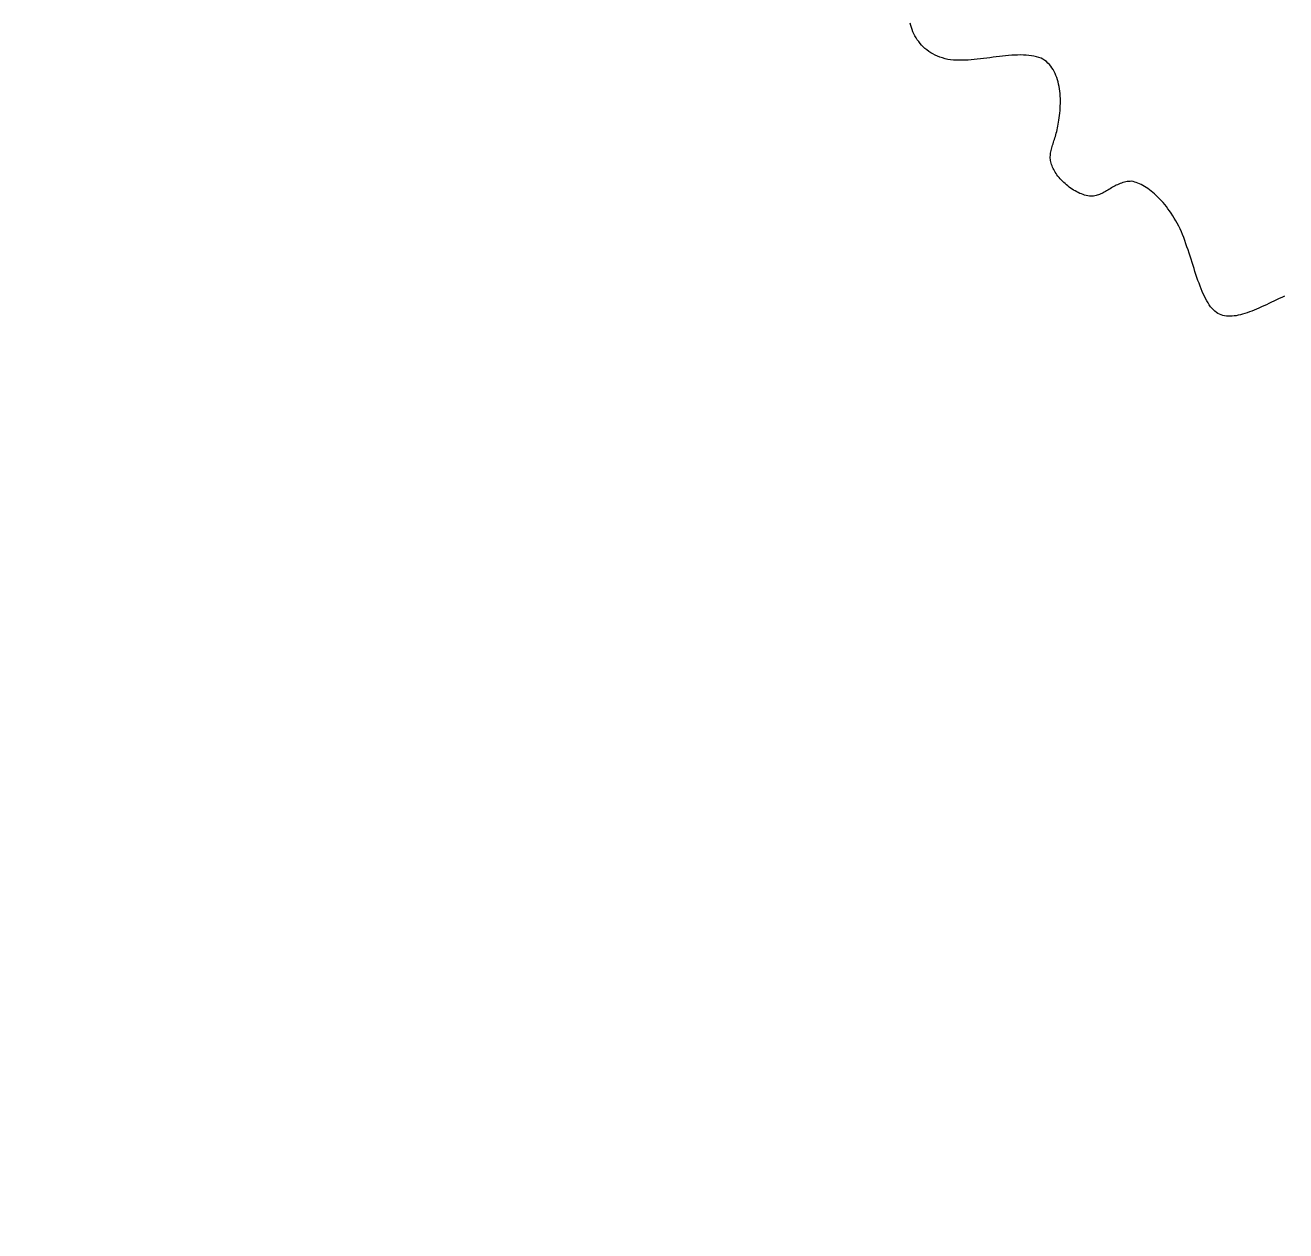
# Model space of a CAD drawing. Header units: metres. Extents: x 507606 to 508087, y 6966978 to 6967359.
# Drawn here: x 507901.485 to 507905.943, y 6967150.732 to 6967154.996 of the extents above; entities that cross this region are included whole.
import ezdxf

# ---------------------------------------------------------------- set-up
doc = ezdxf.new("R2010")
doc.units = ezdxf.units.M
doc.linetypes.add('ISO-DASHED2', pattern=[6, 4, -2])
doc.layers.add('CON_EX. MIN', color=253, linetype='ISO-DASHED2')
doc.layers.add('mga2020VEG_TREE', color=252, linetype='Continuous')

# ---------------------------------------------------------------- blocks, each defined once
blk = doc.blocks.new('BAC V TREE')
for p, q in [((-13.7657, -7.5914), (-13.775, -7.5558)), ((-13.7549, -7.6266), (-13.7657, -7.5914)), ((-13.7426, -7.6613), (-13.7549, -7.6266)), ((-13.7287, -7.6954), (-13.7426, -7.6613)), ((-13.7133, -7.7289), (-13.7287, -7.6954)), ((-13.6964, -7.7617), (-13.7133, -7.7289)), ((-13.6778, -7.7937), (-13.6964, -7.7617)), ((-13.6578, -7.8249), (-13.6778, -7.7937)), ((-13.6361, -7.8552), (-13.6578, -7.8249)), ((-13.6129, -7.8844), (-13.6361, -7.8552)), ((-13.588, -7.9127), (-13.6129, -7.8844)), ((-13.5616, -7.9398), (-13.588, -7.9127)), ((-13.5336, -7.9657), (-13.5616, -7.9398)), ((-13.5039, -7.9903), (-13.5336, -7.9657)), ((-13.4727, -8.0136), (-13.5039, -7.9903)), ((-13.4398, -8.0355), (-13.4727, -8.0136)), ((-13.4052, -8.0559), (-13.4398, -8.0355)), ((-13.369, -8.0748), (-13.4052, -8.0559)), ((-13.3312, -8.0921), (-13.369, -8.0748)), ((-13.2917, -8.1077), (-13.3312, -8.0921)), ((-13.2505, -8.1215), (-13.2917, -8.1077)), ((-13.2077, -8.1335), (-13.2505, -8.1215)), ((-13.1631, -8.1437), (-13.2077, -8.1335)), ((-13.1169, -8.1518), (-13.1631, -8.1437)), ((-13.0722, -8.1558), (-13.1169, -8.1518)), ((-13.0263, -8.1582), (-13.0722, -8.1558)), ((-12.9796, -8.1591), (-13.0263, -8.1582)), ((-12.9319, -8.1587), (-12.9796, -8.1591)), ((-12.8835, -8.157), (-12.9319, -8.1587)), ((-12.8344, -8.1544), (-12.8835, -8.157)), ((-12.7846, -8.1507), (-12.8344, -8.1544)), ((-12.7344, -8.1463), (-12.7846, -8.1507)), ((-12.6837, -8.1412), (-12.7344, -8.1463)), ((-12.6327, -8.1356), (-12.6837, -8.1412)), ((-12.5815, -8.1295), (-12.6327, -8.1356)), ((-12.5301, -8.1232), (-12.5815, -8.1295)), ((-12.4787, -8.1167), (-12.5301, -8.1232)), ((-12.4272, -8.1102), (-12.4787, -8.1167)), ((-12.376, -8.1038), (-12.4272, -8.1102)), ((-12.3249, -8.0977), (-12.376, -8.1038)), ((-12.2741, -8.0919), (-12.3249, -8.0977)), ((-12.2238, -8.0867), (-12.2741, -8.0919)), ((-12.1739, -8.0821), (-12.2238, -8.0867)), ((-12.1246, -8.0783), (-12.1739, -8.0821)), ((-12.076, -8.0754), (-12.1246, -8.0783)), ((-12.0281, -8.0735), (-12.076, -8.0754)), ((-11.9811, -8.0728), (-12.0281, -8.0735)), ((-11.9351, -8.0734), (-11.9811, -8.0728)), ((-11.89, -8.0754), (-11.9351, -8.0734)), ((-11.8461, -8.079), (-11.89, -8.0754)), ((-11.8034, -8.0843), (-11.8461, -8.079)), ((-11.7621, -8.0915), (-11.8034, -8.0843)), ((-11.7221, -8.1006), (-11.7621, -8.0915)), ((-11.6836, -8.1118), (-11.7221, -8.1006)), ((-11.6467, -8.1252), (-11.6836, -8.1118)), ((-11.6164, -8.1417), (-11.6467, -8.1252)), ((-11.5878, -8.1603), (-11.6164, -8.1417)), ((-11.561, -8.1809), (-11.5878, -8.1603)), ((-11.5359, -8.2034), (-11.561, -8.1809)), ((-11.5125, -8.2276), (-11.5359, -8.2034)), ((-11.4907, -8.2536), (-11.5125, -8.2276)), ((-11.4705, -8.2811), (-11.4907, -8.2536)), ((-11.4519, -8.3101), (-11.4705, -8.2811)), ((-11.4348, -8.3406), (-11.4519, -8.3101)), ((-11.4191, -8.3723), (-11.4348, -8.3406)), ((-11.4049, -8.4052), (-11.4191, -8.3723)), ((-11.3921, -8.4393), (-11.4049, -8.4052)), ((-11.3807, -8.4743), (-11.3921, -8.4393)), ((-11.3706, -8.5103), (-11.3807, -8.4743)), ((-11.3618, -8.547), (-11.3706, -8.5103)), ((-11.3542, -8.5845), (-11.3618, -8.547)), ((-11.3479, -8.6226), (-11.3542, -8.5845)), ((-11.3427, -8.6613), (-11.3479, -8.6226)), ((-11.3387, -8.7003), (-11.3427, -8.6613)), ((-11.3357, -8.7397), (-11.3387, -8.7003)), ((-11.3339, -8.7793), (-11.3357, -8.7397)), ((-11.333, -8.819), (-11.3339, -8.7793)), ((-11.3427, -9.0162), (-11.339, -8.9773)), ((-11.339, -8.9773), (-11.3362, -8.938)), ((-11.3362, -8.938), (-11.3342, -8.8985)), ((-11.3342, -8.8985), (-11.3331, -8.8588)), ((-11.3331, -8.8588), (-11.333, -8.819)), ((-11.3746, -9.2286), (-11.3695, -9.198)), ((-11.3695, -9.198), (-11.365, -9.1664)), ((-11.365, -9.1664), (-11.3584, -9.1299)), ((-11.3584, -9.1299), (-11.3525, -9.0926)), ((-11.3525, -9.0926), (-11.3472, -9.0547)), ((-11.3472, -9.0547), (-11.3427, -9.0162)), ((-11.4302, -9.4446), (-11.4226, -9.42)), ((-11.4226, -9.42), (-11.415, -9.3948)), ((-11.415, -9.3948), (-11.4075, -9.369)), ((-11.4075, -9.369), (-11.4002, -9.3425)), ((-11.4002, -9.3425), (-11.3932, -9.3152)), ((-11.3932, -9.3152), (-11.3866, -9.2872)), ((-11.3866, -9.2872), (-11.3803, -9.2584)), ((-11.3803, -9.2584), (-11.3746, -9.2286)), ((-11.4877, -9.6452), (-11.4833, -9.6242)), ((-11.4833, -9.6242), (-11.4782, -9.603)), ((-11.4782, -9.603), (-11.4725, -9.5815)), ((-11.4725, -9.5815), (-11.4663, -9.5597)), ((-11.4663, -9.5597), (-11.4596, -9.5376)), ((-11.4596, -9.5376), (-11.4526, -9.515)), ((-11.4526, -9.515), (-11.4453, -9.492)), ((-11.4453, -9.492), (-11.4378, -9.4686)), ((-11.4378, -9.4686), (-11.4302, -9.4446)), ((-11.4971, -9.7277), (-11.4962, -9.7072)), ((-11.497, -9.7482), (-11.4971, -9.7277)), ((-11.4958, -9.7687), (-11.497, -9.7482)), ((-11.4962, -9.7072), (-11.4942, -9.6867)), ((-11.4933, -9.7893), (-11.4958, -9.7687)), ((-11.4942, -9.6867), (-11.4914, -9.666)), ((-11.4895, -9.81), (-11.4933, -9.7893)), ((-11.4914, -9.666), (-11.4877, -9.6452)), ((-11.4844, -9.8309), (-11.4895, -9.81)), ((-11.4778, -9.8519), (-11.4844, -9.8309)), ((-11.4696, -9.8732), (-11.4778, -9.8519)), ((-11.4598, -9.8948), (-11.4696, -9.8732)), ((-11.4511, -9.9151), (-11.4598, -9.8948)), ((-11.4411, -9.9358), (-11.4511, -9.9151)), ((-11.4297, -9.9567), (-11.4411, -9.9358)), ((-11.4171, -9.9778), (-11.4297, -9.9567)), ((-11.4034, -9.9989), (-11.4171, -9.9778)), ((-11.3885, -10.02), (-11.4034, -9.9989)), ((-11.3726, -10.0412), (-11.3885, -10.02)), ((-11.3557, -10.0622), (-11.3726, -10.0412)), ((-11.3378, -10.083), (-11.3557, -10.0622)), ((-11.319, -10.1036), (-11.3378, -10.083)), ((-11.2993, -10.124), (-11.319, -10.1036)), ((-11.2789, -10.1439), (-11.2993, -10.124)), ((-11.2577, -10.1634), (-11.2789, -10.1439)), ((-11.2358, -10.1825), (-11.2577, -10.1634)), ((-11.2133, -10.2009), (-11.2358, -10.1825)), ((-11.1903, -10.2188), (-11.2133, -10.2009)), ((-11.1667, -10.236), (-11.1903, -10.2188)), ((-11.1426, -10.2524), (-11.1667, -10.236)), ((-10.5053, -10.2342), (-10.525, -10.2456)), ((-10.4855, -10.2228), (-10.5053, -10.2342)), ((-10.4654, -10.2117), (-10.4855, -10.2228)), ((-10.4451, -10.2008), (-10.4654, -10.2117)), ((-10.4245, -10.1903), (-10.4451, -10.2008)), ((-10.4036, -10.1802), (-10.4245, -10.1903)), ((-10.3824, -10.1708), (-10.4036, -10.1802)), ((-10.3609, -10.1619), (-10.3824, -10.1708)), ((-10.339, -10.1539), (-10.3609, -10.1619)), ((-10.3167, -10.1466), (-10.339, -10.1539)), ((-10.2941, -10.1403), (-10.3167, -10.1466)), ((-10.271, -10.135), (-10.2941, -10.1403)), ((-10.2474, -10.1308), (-10.271, -10.135)), ((-10.2233, -10.1278), (-10.2474, -10.1308)), ((-10.1988, -10.126), (-10.2233, -10.1278)), ((-10.1737, -10.1257), (-10.1988, -10.126)), ((-10.1497, -10.1312), (-10.1737, -10.1257)), ((-10.1251, -10.1381), (-10.1497, -10.1312)), ((-10.1, -10.1464), (-10.1251, -10.1381)), ((-10.0745, -10.1562), (-10.1, -10.1464)), ((-10.0486, -10.1674), (-10.0745, -10.1562)), ((-10.0223, -10.18), (-10.0486, -10.1674)), ((-9.9957, -10.194), (-10.0223, -10.18)), ((-9.9688, -10.2095), (-9.9957, -10.194)), ((-9.9416, -10.2264), (-9.9688, -10.2095)), ((-9.9142, -10.2446), (-9.9416, -10.2264)), ((-11.1182, -10.268), (-11.1426, -10.2524)), ((-11.0934, -10.2827), (-11.1182, -10.268)), ((-11.0682, -10.2965), (-11.0934, -10.2827)), ((-11.0429, -10.3092), (-11.0682, -10.2965)), ((-11.0173, -10.3209), (-11.0429, -10.3092)), ((-10.9916, -10.3314), (-11.0173, -10.3209)), ((-10.9658, -10.3408), (-10.9916, -10.3314)), ((-10.94, -10.3489), (-10.9658, -10.3408)), ((-10.9142, -10.3556), (-10.94, -10.3489)), ((-10.8885, -10.3609), (-10.9142, -10.3556)), ((-10.8629, -10.3648), (-10.8885, -10.3609)), ((-10.8376, -10.3671), (-10.8629, -10.3648)), ((-10.8124, -10.3679), (-10.8376, -10.3671)), ((-10.7929, -10.3658), (-10.8124, -10.3679)), ((-10.7735, -10.3625), (-10.7929, -10.3658)), ((-10.7542, -10.358), (-10.7735, -10.3625)), ((-10.735, -10.3524), (-10.7542, -10.358)), ((-10.716, -10.3458), (-10.735, -10.3524)), ((-10.697, -10.3384), (-10.716, -10.3458)), ((-10.678, -10.3301), (-10.697, -10.3384)), ((-10.6591, -10.3211), (-10.678, -10.3301)), ((-10.6401, -10.3114), (-10.6591, -10.3211)), ((-10.6211, -10.3013), (-10.6401, -10.3114)), ((-10.6021, -10.2907), (-10.6211, -10.3013)), ((-10.583, -10.2797), (-10.6021, -10.2907)), ((-10.5638, -10.2685), (-10.583, -10.2797)), ((-10.5444, -10.2571), (-10.5638, -10.2685)), ((-10.525, -10.2456), (-10.5444, -10.2571)), ((-9.8867, -10.2643), (-9.9142, -10.2446)), ((-9.8591, -10.2853), (-9.8867, -10.2643)), ((-9.8313, -10.3078), (-9.8591, -10.2853)), ((-9.8036, -10.3316), (-9.8313, -10.3078)), ((-9.7758, -10.3568), (-9.8036, -10.3316)), ((-9.7481, -10.3834), (-9.7758, -10.3568)), ((-9.7205, -10.4114), (-9.7481, -10.3834)), ((-9.693, -10.4407), (-9.7205, -10.4114)), ((-9.6656, -10.4714), (-9.693, -10.4407)), ((-9.6385, -10.5034), (-9.6656, -10.4714)), ((-9.6117, -10.5369), (-9.6385, -10.5034)), ((-9.5851, -10.5716), (-9.6117, -10.5369)), ((-9.5589, -10.6077), (-9.5851, -10.5716)), ((-9.533, -10.6452), (-9.5589, -10.6077)), ((-9.5076, -10.684), (-9.533, -10.6452)), ((-9.4827, -10.7241), (-9.5076, -10.684)), ((-9.4582, -10.7655), (-9.4827, -10.7241)), ((-9.4343, -10.8083), (-9.4582, -10.7655)), ((-9.411, -10.8524), (-9.4343, -10.8083)), ((-9.3883, -10.8978), (-9.411, -10.8524)), ((-9.3662, -10.9446), (-9.3883, -10.8978)), ((-9.3473, -10.9923), (-9.3662, -10.9446)), ((-9.3288, -11.0408), (-9.3473, -10.9923)), ((-9.3108, -11.09), (-9.3288, -11.0408)), ((-9.2933, -11.1397), (-9.3108, -11.09)), ((-9.2761, -11.1899), (-9.2933, -11.1397)), ((-9.2592, -11.2404), (-9.2761, -11.1899)), ((-9.2426, -11.2911), (-9.2592, -11.2404)), ((-9.2263, -11.3418), (-9.2426, -11.2911)), ((-9.2101, -11.3926), (-9.2263, -11.3418)), ((-9.194, -11.4431), (-9.2101, -11.3926)), ((-9.178, -11.4934), (-9.194, -11.4431)), ((-9.1621, -11.5433), (-9.178, -11.4934)), ((-9.1461, -11.5927), (-9.1621, -11.5433)), ((-9.13, -11.6414), (-9.1461, -11.5927)), ((-9.1138, -11.6894), (-9.13, -11.6414)), ((-9.0975, -11.7365), (-9.1138, -11.6894)), ((-9.0809, -11.7826), (-9.0975, -11.7365)), ((-9.064, -11.8276), (-9.0809, -11.7826)), ((-9.0469, -11.8714), (-9.064, -11.8276)), ((-9.0293, -11.9138), (-9.0469, -11.8714)), ((-9.0113, -11.9547), (-9.0293, -11.9138)), ((-8.9929, -11.9941), (-9.0113, -11.9547)), ((-8.974, -12.0317), (-8.9929, -11.9941)), ((-8.9544, -12.0675), (-8.974, -12.0317)), ((-8.9343, -12.1014), (-8.9544, -12.0675)), ((-7.8625, -12.0714), (-7.9043, -12.0913)), ((-7.8204, -12.0514), (-7.8625, -12.0714)), ((-7.778, -12.0314), (-7.8204, -12.0514)), ((-7.7353, -12.0113), (-7.778, -12.0314)), ((-7.6924, -11.9914), (-7.7353, -12.0113)), ((-8.9135, -12.1331), (-8.9343, -12.1014)), ((-8.892, -12.1627), (-8.9135, -12.1331)), ((-8.8697, -12.19), (-8.892, -12.1627)), ((-8.8465, -12.2149), (-8.8697, -12.19)), ((-8.8226, -12.2372), (-8.8465, -12.2149)), ((-8.7977, -12.2568), (-8.8226, -12.2372)), ((-8.773, -12.2728), (-8.7977, -12.2568)), ((-8.7473, -12.2862), (-8.773, -12.2728)), ((-8.7207, -12.2972), (-8.7473, -12.2862)), ((-8.3723, -12.2845), (-8.4078, -12.2942)), ((-8.3363, -12.2736), (-8.3723, -12.2845)), ((-8.2996, -12.2614), (-8.3363, -12.2736)), ((-8.2623, -12.2481), (-8.2996, -12.2614)), ((-8.2244, -12.2337), (-8.2623, -12.2481)), ((-8.1861, -12.2183), (-8.2244, -12.2337)), ((-8.1472, -12.2021), (-8.1861, -12.2183)), ((-8.1078, -12.1851), (-8.1472, -12.2021)), ((-8.0679, -12.1674), (-8.1078, -12.1851)), ((-8.0276, -12.149), (-8.0679, -12.1674)), ((-7.9869, -12.1302), (-8.0276, -12.149)), ((-7.9458, -12.1109), (-7.9869, -12.1302)), ((-7.9043, -12.0913), (-7.9458, -12.1109)), ((-8.6932, -12.3058), (-8.7207, -12.2972)), ((-8.6648, -12.3123), (-8.6932, -12.3058)), ((-8.6354, -12.3166), (-8.6648, -12.3123)), ((-8.6053, -12.3188), (-8.6354, -12.3166)), ((-8.5743, -12.3191), (-8.6053, -12.3188)), ((-8.5425, -12.3175), (-8.5743, -12.3191)), ((-8.5099, -12.3141), (-8.5425, -12.3175)), ((-8.4765, -12.309), (-8.5099, -12.3141)), ((-8.4425, -12.3023), (-8.4765, -12.309)), ((-8.4078, -12.2942), (-8.4425, -12.3023))]:
    blk.add_line(p, q)
blk = doc.blocks.new('XE_SURVEY')
at = {"layer": 'mga2020VEG_TREE', "xscale": 0.2176184297825094, "yscale": 0.2176184297825094, "zscale": 0.2176184297825094, "rotation": 0.001583333339407246}
blk.add_blockref('BAC V TREE', (507907.6118, 6967156.6471, 5.1615), dxfattribs=at)
blk = doc.blocks.new('XE_CONTOURS EXIST_1')
at = {"layer": 'CON_EX. MIN', "color": 253, "linetype": 'ISO-DASHED2', "lineweight": -3, "elevation": 5.1, "flags": 128}
blk.add_lwpolyline([(507898.9228, 6967147.3349), (507898.9636, 6967147.2744), (507899.0723, 6967147.1154), (507899.2969, 6967146.7908), (507899.6927, 6967146.2237), (507900.3029, 6967145.3553), (507900.99, 6967144.3827), (507901.6992, 6967143.3842), (507902.3756, 6967142.438), (507902.9641, 6967141.6225), (507903.41, 6967141.0158), (507903.6584, 6967140.6962), (507903.9483, 6967140.3982), (507904.3785, 6967139.9909), (507904.8804, 6967139.5301), (507905.3851, 6967139.0718), (507905.8239, 6967138.6717), (507906.1283, 6967138.3857), (507906.4395, 6967138.0717), (507906.9492, 6967137.5494), (507907.5725, 6967136.9071), (507908.2241, 6967136.2334), (507908.819, 6967135.6164), (507909.2721, 6967135.1446), (507909.4982, 6967134.9063), (507909.7228, 6967134.6535), (507910.0391, 6967134.2898), (507910.3534, 6967133.9244), (507910.5722, 6967133.6665), (507910.8169, 6967133.3358), (507911.3234, 6967132.6394), (507911.9898, 6967131.7326), (507912.7146, 6967130.771), (507913.3959, 6967129.9101), (507913.8413, 6967129.3983), (507914.0831, 6967129.1699), (507914.1881, 6967129.1104), (507914.2213, 6967129.1122), (507914.2429, 6967129.1382), (507914.259, 6967129.2638), (507914.2229, 6967129.6133), (507914.084, 6967130.3152), (507913.8107, 6967131.433), (507913.4865, 6967132.6381), (507913.1755, 6967133.7377), (507912.9418, 6967134.539), (507912.8496, 6967134.8494), (507912.8426, 6967134.902), (507912.8427, 6967135.1192), (507912.8435, 6967135.5542), (507912.8451, 6967135.8869), (507912.8491, 6967136.1697), (507912.858, 6967136.7452), (507912.8705, 6967137.4668), (507912.8849, 6967138.1875), (507912.8999, 6967138.7606), (507912.9141, 6967139.0394), (507912.9976, 6967139.3482), (507913.125, 6967139.7489), (507913.1915, 6967139.9493), (507913.2217, 6967140.017), (507913.3339, 6967140.1806), (507913.5813, 6967140.5556), (507913.8331, 6967140.9738), (507913.9586, 6967141.2673), (507913.8928, 6967141.5651), (507913.7054, 6967142.1726), (507913.444, 6967142.9611), (507913.1562, 6967143.8018), (507912.8894, 6967144.5659), (507912.6913, 6967145.1246), (507912.6094, 6967145.3492), (507912.5213, 6967145.454), (507912.4363, 6967145.5595), (507912.4223, 6967145.6977), (507912.4047, 6967145.9339), (507912.3752, 6967146.1052), (507912.1639, 6967146.3471), (507911.6184, 6967146.949), (507910.8333, 6967147.8096), (507909.9031, 6967148.8279), (507908.9222, 6967149.9026), (507907.9851, 6967150.9327), (507907.1864, 6967151.817), (507906.6206, 6967152.4543), (507906.3821, 6967152.7436), (507906.2816, 6967153.0533), (507906.1794, 6967153.5163), (507906.0819, 6967153.9826), (507905.9957, 6967154.3027), (507905.8604, 6967154.6022), (507905.6167, 6967155.0977), (507905.3198, 6967155.657), (507905.0248, 6967156.1481), (507904.7868, 6967156.4389), (507904.4526, 6967156.6034), (507903.8526, 6967156.8224), (507903.1136, 6967157.0504), (507902.3622, 6967157.2418), (507901.8373, 6967157.338), (507901.5306, 6967157.3616), (507901.3828, 6967157.3488), (507901.329, 6967157.3327), (507901.2808, 6967157.3058), (507901.1759, 6967157.2097), (507901.0008, 6967156.9748), (507900.7429, 6967156.5326), (507900.4006, 6967155.859), (507900.0609, 6967155.164), (507899.7506, 6967154.5679), (507899.4964, 6967154.1914), (507899.0958, 6967153.9045), (507898.4272, 6967153.5258), (507897.6378, 6967153.099), (507896.8752, 6967152.6676), (507896.3834, 6967152.3484), (507896.1331, 6967152.1388), (507896.0404, 6967152.0185), (507896.0198, 6967151.9652), (507896.0162, 6967151.9149), (507896.0447, 6967151.776), (507896.1668, 6967151.4831), (507896.4511, 6967150.966), (507896.9446, 6967150.1833), (507897.5178, 6967149.3358), (507898.0914, 6967148.5165), (507898.5861, 6967147.8186), (507898.9228, 6967147.3349)], close=True, dxfattribs=at)

msp = doc.modelspace()

# ---------------------------------------------------------------- block references
msp.add_blockref('XE_SURVEY', (0, 0))

# ---------------------------------------------------------------- next in the draw order: block references
msp.add_blockref('XE_CONTOURS EXIST_1', (0, 0))

doc.saveas('drawing.dxf')
